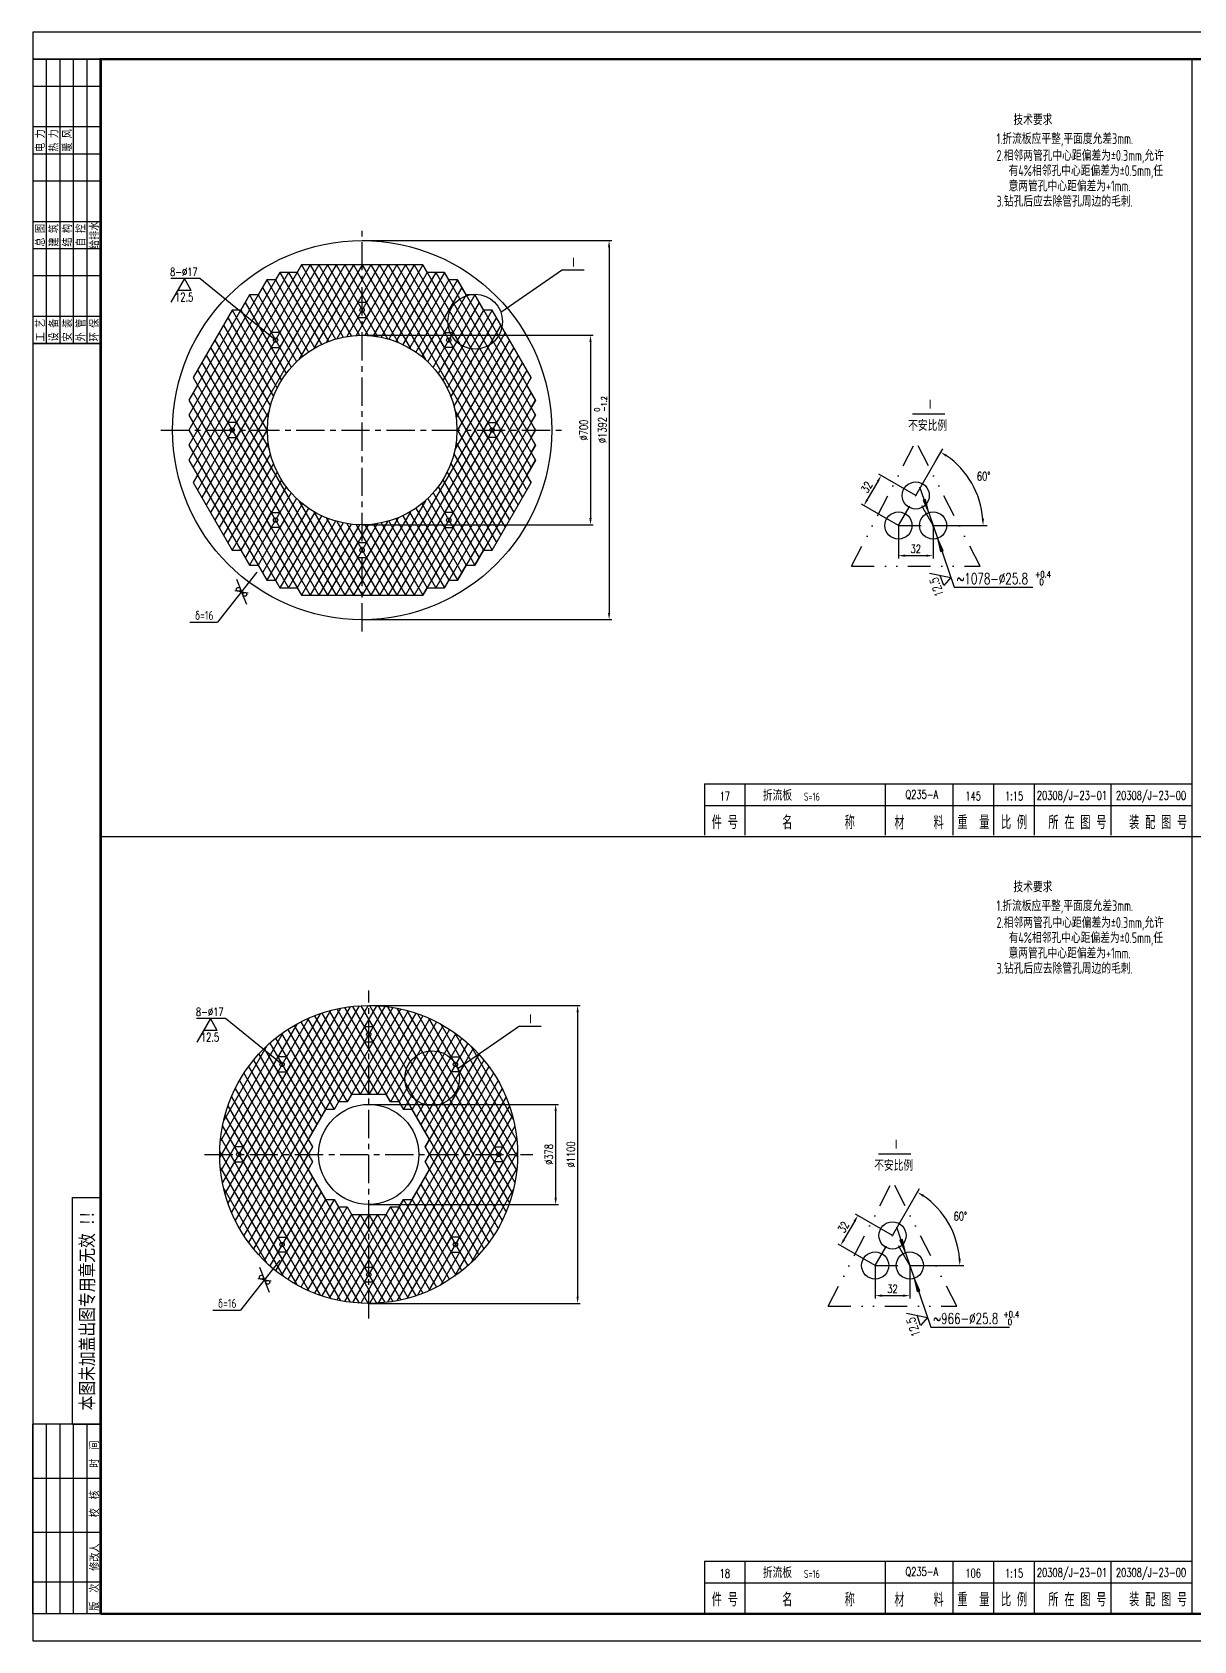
# Model space of a CAD drawing. Extents: x -28112 to -2231, y -2720 to 15724.
# Drawn here: x -14850 to -8415, y 6814 to 15724 of the extents above; entities that cross this region are included whole.
import ezdxf
from ezdxf.enums import TextEntityAlignment as Align

# ---------------------------------------------------------------- set-up
doc = ezdxf.new("R2010")
doc.units = 0
doc.header["$LTSCALE"] = 250
doc.header["$MEASUREMENT"] = 0
for name, pattern in [('CENTER', [2, 1.25, -0.25, 0.25, -0.25]), ('DASHED', [0.75, 0.5, -0.25]), ('DIVIDE', [1.25, 0.5, -0.25, 0, -0.25, 0, -0.25])]:
    doc.linetypes.add(name, pattern=pattern)
doc.layers.get('0').update_dxf_attribs({"linetype": 'CONTINUOUS'})
doc.layers.get('DEFPOINTS').update_dxf_attribs({"linetype": 'CONTINUOUS'})
for name, color, linetype in [('1', 7, 'CONTINUOUS'), ('2', 1, 'CONTINUOUS'), ('4', 2, 'DASHED'), ('6', 2, 'DIVIDE')]:
    doc.layers.add(name, color=color, linetype=linetype)
doc.styles.add('HZ', font='isocp.shx', dxfattribs={"width": 0.75, "bigfont": 'hztxt.shx'})
doc.styles.add('HZ1', font='romans.shx', dxfattribs={"width": 0.7, "bigfont": 'hz1.shx'})
doc.styles.get("Standard").update_dxf_attribs({"font": 'txt.shx', "width": 0.75})
doc.styles.add('STYLE1', font='SimSun.ttf', dxfattribs={"width": 0.8})
doc.dimstyles.new('STANDARD$0', dxfattribs={"dimscale": 15, "dimtxt": 3, "dimasz": 2.5, "dimexe": 1, "dimexo": 0, "dimgap": 1, "dimtad": 1, "dimdec": 0, "dimzin": 0, "dimdsep": 46, "dimtxsty": 'Standard', "dimcen": 0.09, "dimclrd": 7, "dimclre": 7, "dimclrt": 7, "dimadec": 0, "dimazin": 0, "dimtfac": 1, "dimtdec": 0, "dimtmove": 0, "dimatfit": 2, "dimfxl": 0, "dimtolj": 1, "dimtzin": 0, "dimarcsym": 0})
doc.dimstyles.new('STANDARD$2', dxfattribs={"dimscale": 15, "dimtxt": 3.2, "dimasz": 2.5, "dimexe": 1.5, "dimexo": 0, "dimgap": 1.2, "dimtad": 2, "dimtih": 1, "dimtoh": 1, "dimdec": 0, "dimzin": 0, "dimdsep": 46, "dimtxsty": 'HZ1', "dimcen": 0, "dimclrd": 7, "dimclre": 7, "dimclrt": 7, "dimadec": 0, "dimazin": 0, "dimtfac": 1.6, "dimtdec": 0, "dimtmove": 0, "dimatfit": 0, "dimfxl": 0, "dimtolj": 1, "dimtzin": 0, "dimarcsym": 0})

# ---------------------------------------------------------------- blocks, each defined once
blk = doc.blocks.new('TJ4')
for p, q in [((-2000, -10500), (-2000, 0)), ((-1500, -10500), (-1500, 0)), ((-1000, -10500), (-1000, 0)), ((-500, -10500), (-500, 0)), ((0, -1000), (-2500, -1000)), ((0, -2500), (-2500, -2500)), ((0, -3500), (-2500, -3500)), ((0, -4500), (-2500, -4500)), ((0, -6000), (-2500, -6000)), ((0, -7000), (-2500, -7000)), ((0, -8000), (-2500, -8000)), ((0, -9500), (-2500, -9500))]:
    blk.add_line(p, q)
at = {"const_width": 60}
for points in [[(0, 0), (-2500, 0)], [(0, -10500), (-2500, -10500)]]:
    blk.add_lwpolyline(points, dxfattribs=at)
at = {"style": 'STYLE1', "width": 0.8}
for s, p in [('电 力', (-2250, -3000)), ('热 力', (-1750, -3000)), ('暖 风', (-1250, -3000)), ('总 图', (-2250, -6500)), ('建 筑', (-1750, -6500)), ('结 构', (-1250, -6500)), ('自 控', (-750, -6500)), ('给排水', (-250, -6500)), ('工 艺', (-2250, -10000)), ('设 备', (-1750, -10000)), ('安 装', (-1250, -10000)), ('外 管', (-750, -10000)), ('环 保', (-250, -10000))]:
    blk.add_text(s, height=300, rotation=90, dxfattribs=at).set_placement(p, align=Align.MIDDLE)
blk = doc.blocks.new('*D632')
at = {"color": 7, "linetype": 'ByBlock'}
for p, q in [((-12985.9, 9785.5), (-11935.4, 9785.5)), ((-11950.4, 9748), (-11950.4, 9268)), ((-12985.9, 9230.5), (-11935.4, 9230.5))]:
    blk.add_line(p, q, dxfattribs=at)
for points in [[(-11956.7, 9748), (-11944.2, 9748), (-11950.4, 9785.5)], [(-11956.7, 9268), (-11944.2, 9268), (-11950.4, 9230.5)]]:
    blk.add_solid(points, dxfattribs=at)
at = {"layer": 'DEFPOINTS', "color": 0, "linetype": 'ByBlock'}
for p in [(-12985.9, 9785.5), (-12985.9, 9230.5), (-11950.4, 9230.5)]:
    blk.add_point(p, dxfattribs=at)
at = {"color": 7, "linetype": 'ByBlock', "insert": (-11987.9, 9508), "char_height": 45, "attachment_point": 5, "rotation": 90}
blk.add_mtext('\\A1;∅378', dxfattribs=at)
blk = doc.blocks.new('*D142')
at = {"color": 7, "linetype": 'ByBlock'}
for p, q in [((-8560.3, 15488.7), (-7388.3, 15488.7)), ((-7403.3, 15451.2), (-7403.3, 13876.2)), ((-8560.3, 13838.7), (-7388.3, 13838.7))]:
    blk.add_line(p, q, dxfattribs=at)
for points in [[(-7409.5, 15451.2), (-7397, 15451.2), (-7403.3, 15488.7)], [(-7409.5, 13876.2), (-7397, 13876.2), (-7403.3, 13838.7)]]:
    blk.add_solid(points, dxfattribs=at)
at = {"layer": 'DEFPOINTS', "color": 0, "linetype": 'ByBlock'}
for p in [(-8560.3, 15488.7), (-8560.3, 13838.7), (-7403.3, 13838.7)]:
    blk.add_point(p, dxfattribs=at)
at = {"color": 7, "linetype": 'ByBlock', "insert": (-7440.8, 14663.7), "char_height": 45, "attachment_point": 5, "rotation": 90}
blk.add_mtext('\\A1;∅1100', dxfattribs=at)
blk = doc.blocks.new('TJ2')
blk.add_line((-8366, 1037), (0, 1037))
at = {"layer": '6', "color": 7, "linetype": 'Continuous'}
for p, q in [((-8366, 1037), (-8366, 0)), ((0, 1037), (0, 0)), ((-8366, 0), (0, 0))]:
    blk.add_line(p, q, dxfattribs=at)
at = {"style": 'STYLE1', "width": 0.8}
blk.add_text('本图未加盖出图专用章无效 !!', height=500, dxfattribs=at).set_placement((-4179, 514), align=Align.MIDDLE)
blk = doc.blocks.new('TJ5')
for p, q in [((0, 0), (0, 2500)), ((1165, 0), (1165, 2500)), ((3000, 0), (3000, 2500)), ((5000, 0), (5000, 2500)), ((7000, 0), (7000, 2500)), ((7000, 0), (7000, 2500)), ((0, 2000), (7000, 2000)), ((0, 1500), (7000, 1500)), ((0, 1000), (7000, 1000)), ((0, 500), (7000, 500))]:
    blk.add_line(p, q)
at = {"layer": '6', "color": 7, "linetype": 'Continuous'}
for p, q in [((0, 2500), (7000, 2500)), ((0, 0), (7000, 0))]:
    blk.add_line(p, q, dxfattribs=at)
at = {"style": 'STYLE1', "width": 0.8}
for s, p in [('版  次', (610, 250)), ('修改人', (2090, 244)), ('校  核', (4058, 250)), ('时  间', (5892, 250))]:
    blk.add_text(s, height=300, dxfattribs=at).set_placement(p, align=Align.MIDDLE)
blk = doc.blocks.new('*D147')
at = {"color": 7, "linetype": 'ByBlock'}
for p, q in [((-10938, 12846.8), (-10996.5, 12745.5)), ((-10727.6, 12768.6), (-10932.2, 12886.8)), ((-10823.6, 12602.4), (-11028.2, 12720.6))]:
    blk.add_line(p, q, dxfattribs=at)
for points in [[(-10943.4, 12850), (-10932.6, 12843.7), (-10919.2, 12879.3)], [(-11001.9, 12748.7), (-10991.1, 12742.4), (-11015.2, 12713.1)]]:
    blk.add_solid(points, dxfattribs=at)
at = {"layer": 'DEFPOINTS', "color": 0, "linetype": 'ByBlock'}
for p in [(-10727.6, 12768.6), (-11015.2, 12713.1), (-10823.6, 12602.4)]:
    blk.add_point(p, dxfattribs=at)
at = {"color": 7, "linetype": 'ByBlock', "insert": (-10999.7, 12814.9), "char_height": 45, "attachment_point": 5, "rotation": 59.98866}
blk.add_mtext('\\A1;32', dxfattribs=at)
blk = doc.blocks.new('*D145')
at = {"color": 7, "linetype": 'ByBlock'}
for p, q in [((-10823.6, 12602.4), (-10823.6, 12420.4)), ((-10631.6, 12602.4), (-10631.6, 12420.4)), ((-10786.1, 12435.4), (-10669.1, 12435.4))]:
    blk.add_line(p, q, dxfattribs=at)
for points in [[(-10786.1, 12441.6), (-10786.1, 12429.1), (-10823.6, 12435.4)], [(-10669.1, 12441.6), (-10669.1, 12429.1), (-10631.6, 12435.4)]]:
    blk.add_solid(points, dxfattribs=at)
at = {"layer": 'DEFPOINTS', "color": 0, "linetype": 'ByBlock'}
for p in [(-10823.6, 12602.4), (-10631.6, 12602.4), (-10631.6, 12435.4)]:
    blk.add_point(p, dxfattribs=at)
at = {"color": 7, "linetype": 'ByBlock', "insert": (-10727.6, 12472.9), "char_height": 45, "attachment_point": 5}
blk.add_mtext('\\A1;32', dxfattribs=at)
blk = doc.blocks.new('*D146')
at = {"color": 7, "linetype": 'ByBlock'}
for p, q in [((-10615, 12963.5), (-10577.8, 13028)), ((-10406.6, 12602.4), (-10332.1, 12602.4))]:
    blk.add_line(p, q, dxfattribs=at)
blk.add_arc((-10823.6, 12602.4), 469, 4.58241, 55.40626, dxfattribs=at)
for points in [[(-10560.7, 12983.2), (-10554, 12993.7), (-10589, 13008.5)], [(-10349.8, 12640.1), (-10362.3, 12639.6), (-10354.6, 12602.4)]]:
    blk.add_solid(points, dxfattribs=at)
at = {"layer": 'DEFPOINTS', "color": 0, "linetype": 'ByBlock'}
for p in [(-10615, 12963.5), (-10727.6, 12768.6), (-10382.9, 12762.7), (-10631.6, 12602.4), (-10406.6, 12602.4)]:
    blk.add_point(p, dxfattribs=at)
at = {"color": 7, "linetype": 'ByBlock', "insert": (-10351.5, 12874.9), "char_height": 48, "attachment_point": 5, "style": 'HZ1'}
blk.add_mtext('\\A1;60°', dxfattribs=at)
blk = doc.blocks.new('*D144')
at = {"color": 7, "linetype": 'ByBlock'}
for p, q in [((-11726, 15252.5), (-10446.2, 15252.5)), ((-10461.2, 15215), (-10461.2, 14240)), ((-11726, 14202.5), (-10446.2, 14202.5))]:
    blk.add_line(p, q, dxfattribs=at)
for points in [[(-10467.4, 15215), (-10454.9, 15215), (-10461.2, 15252.5)], [(-10467.4, 14240), (-10454.9, 14240), (-10461.2, 14202.5)]]:
    blk.add_solid(points, dxfattribs=at)
at = {"layer": 'DEFPOINTS', "color": 0, "linetype": 'ByBlock'}
for p in [(-11726, 15252.5), (-11726, 14202.5), (-10461.2, 14202.5)]:
    blk.add_point(p, dxfattribs=at)
at = {"color": 7, "linetype": 'ByBlock', "insert": (-10498.7, 14727.5), "char_height": 45, "attachment_point": 5, "rotation": 90}
blk.add_mtext('\\A1;∅700', dxfattribs=at)
blk = doc.blocks.new('*D143')
at = {"color": 7, "linetype": 'ByBlock'}
for p, q in [((-11726, 15777.5), (-10343.1, 15777.5)), ((-10358.1, 15740), (-10358.1, 13715)), ((-11726, 13677.5), (-10343.1, 13677.5))]:
    blk.add_line(p, q, dxfattribs=at)
for points in [[(-10364.3, 15740), (-10351.8, 15740), (-10358.1, 15777.5)], [(-10364.3, 13715), (-10351.8, 13715), (-10358.1, 13677.5)]]:
    blk.add_solid(points, dxfattribs=at)
at = {"layer": 'DEFPOINTS', "color": 0, "linetype": 'ByBlock'}
for p in [(-11726, 15777.5), (-11726, 13677.5), (-10358.1, 13677.5)]:
    blk.add_point(p, dxfattribs=at)
at = {"color": 7, "linetype": 'ByBlock', "insert": (-10395.6, 14727.5), "char_height": 45, "attachment_point": 5, "rotation": 90}
blk.add_mtext('\\A1;∅1392', dxfattribs=at)
blk = doc.blocks.new('*D4')
at = {"color": 7, "linetype": 'ByBlock'}
for p, q in [((19270.9, 9835.8), (19212.4, 9734.5)), ((19481.3, 9757.5), (19276.7, 9875.7)), ((19385.3, 9591.3), (19180.6, 9709.5))]:
    blk.add_line(p, q, dxfattribs=at)
for points in [[(19265.5, 9838.9), (19276.3, 9832.6), (19289.7, 9868.2)], [(19207, 9737.6), (19217.8, 9731.3), (19193.6, 9702)]]:
    blk.add_solid(points, dxfattribs=at)
at = {"layer": 'DEFPOINTS', "color": 0, "linetype": 'ByBlock'}
for p in [(19481.3, 9757.5), (19193.6, 9702), (19385.3, 9591.3)]:
    blk.add_point(p, dxfattribs=at)
at = {"color": 7, "linetype": 'ByBlock', "insert": (19209.2, 9803.9), "char_height": 45, "attachment_point": 5, "rotation": 59.98866}
blk.add_mtext('\\A1;32', dxfattribs=at)
blk = doc.blocks.new('*D10')
at = {"color": 7, "linetype": 'ByBlock'}
for p, q in [((19593.9, 9952.4), (19631.1, 10016.9)), ((19802.3, 9591.3), (19876.8, 9591.3))]:
    blk.add_line(p, q, dxfattribs=at)
blk.add_arc((19385.3, 9591.3), 469, 4.58241, 55.40626, dxfattribs=at)
for points in [[(19648.2, 9972.1), (19654.9, 9982.7), (19619.9, 9997.4)], [(19859, 9629), (19846.6, 9628.5), (19854.3, 9591.3)]]:
    blk.add_solid(points, dxfattribs=at)
at = {"layer": 'DEFPOINTS', "color": 0, "linetype": 'ByBlock'}
for p in [(19593.9, 9952.4), (19481.3, 9757.5), (19826, 9751.7), (19577.3, 9591.3), (19802.3, 9591.3)]:
    blk.add_point(p, dxfattribs=at)
at = {"color": 7, "linetype": 'ByBlock', "insert": (19857.4, 9863.8), "char_height": 48, "attachment_point": 5, "style": 'HZ1'}
blk.add_mtext('\\A1;60°', dxfattribs=at)
blk = doc.blocks.new('*D3')
at = {"color": 7, "linetype": 'ByBlock'}
for p, q in [((19385.3, 9591.3), (19385.3, 9409.3)), ((19577.3, 9591.3), (19577.3, 9409.3)), ((19422.8, 9424.3), (19539.8, 9424.3))]:
    blk.add_line(p, q, dxfattribs=at)
for points in [[(19422.8, 9430.6), (19422.8, 9418.1), (19385.3, 9424.3)], [(19539.8, 9430.6), (19539.8, 9418.1), (19577.3, 9424.3)]]:
    blk.add_solid(points, dxfattribs=at)
at = {"layer": 'DEFPOINTS', "color": 0, "linetype": 'ByBlock'}
for p in [(19385.3, 9591.3), (19577.3, 9591.3), (19577.3, 9424.3)]:
    blk.add_point(p, dxfattribs=at)
at = {"color": 7, "linetype": 'ByBlock', "insert": (19481.3, 9461.8), "char_height": 45, "attachment_point": 5}
blk.add_mtext('\\A1;32', dxfattribs=at)

msp = doc.modelspace()

# ---------------------------------------------------------------- linework, layer by layer
for p, q in [((-14845.7, 15724.1), (-14845.7, 6814.1)), ((-2230.7, 15724.1), (-14845.7, 15724.1)), ((-14845.7, 6814.1), (-2230.7, 6814.1))]:
    msp.add_line(p, q)
at = {"color": 7, "linetype": 'ByBlock'}
for p, q in [((-13921.7, 14358.9), (-14082.9, 14358.9)), ((-13778.4, 10260.2), (-13939.7, 10260.2))]:
    msp.add_line(p, q, dxfattribs=at)
at = {"const_width": 13.5}
for points in [[(-2380.7, 6964.1), (-2380.7, 15574.1), (-14470.7, 15574.1), (-14470.7, 6964.1)], [(-14470.7, 6964.1), (-2380.7, 6964.1)]]:
    msp.add_lwpolyline(points, dxfattribs=at)
at = {"layer": '1', "color": 1}
for p, q in [((-8425.7, 15574.1), (-8425.7, 6964.1)), ((-14470.7, 11269.1), (-2380.7, 11269.1)), ((-12649.9, 9591.2), (-12745.9, 9757.4))]:
    msp.add_line(p, q, dxfattribs=at)
at = {"layer": '1', "color": 0, "linetype": 'CENTER', "ltscale": 0.5}
for p, q in [((-13022.3, 12405.4), (-13022.3, 14634.9)), ((-14137, 13520.1), (-11907.6, 13520.1)), ((-12985.9, 8599), (-12985.9, 10417)), ((-13894.8, 9508), (-12076.9, 9508))]:
    msp.add_line(p, q, dxfattribs=at)
at = {"layer": '1', "color": 0}
for p, q in [((-13358.3, 14434.7), (-13982.3, 13353.9)), ((-13310.3, 14434.7), (-13958.3, 13312.3)), ((-13262.3, 14434.7), (-13958.3, 13229.2)), ((-13214.3, 14434.7), (-13934.3, 13187.6)), ((-13166.3, 14434.7), (-13910.3, 13146)), ((-13118.3, 14434.7), (-13886.3, 13104.4)), ((-13070.3, 14434.7), (-13372.4, 13911.3)), ((-13358.3, 14434.7), (-13127.3, 14034.5)), ((-13310.3, 14434.7), (-13083.3, 14041.6)), ((-13022.3, 14434.7), (-13289.3, 13972.2)), ((-13262.3, 14434.7), (-13037.3, 14044.9)), ((-12974.3, 14434.7), (-13222, 14005.7)), ((-13214.3, 14434.7), (-12988.8, 14044.1)), ((-13166.3, 14434.7), (-12937.4, 14038.2)), ((-12926.3, 14434.7), (-13162.1, 14026.2)), ((-13118.3, 14434.7), (-12882.4, 14026.2)), ((-12878.3, 14434.7), (-13107.2, 14038.2)), ((-13070.3, 14434.7), (-12822.6, 14005.7)), ((-12830.3, 14434.7), (-13055.8, 14044.1)), ((-13022.3, 14434.7), (-12755.3, 13972.2)), ((-12782.3, 14434.7), (-13007.3, 14044.9)), ((-12974.3, 14434.7), (-12672.1, 13911.3)), ((-12734.3, 14434.7), (-12961.2, 14041.6)), ((-12926.3, 14434.7), (-12158.3, 13104.4)), ((-12686.3, 14434.7), (-12917.3, 14034.5)), ((-12878.3, 14434.7), (-12134.3, 13146)), ((-12830.3, 14434.7), (-12110.3, 13187.6)), ((-12782.3, 14434.7), (-12086.3, 13229.2)), ((-12734.3, 14434.7), (-12086.3, 13312.3)), ((-12686.3, 14434.7), (-12062.3, 13353.9)), ((-13478.3, 14393.1), (-13982.3, 13520.1)), ((-13430.3, 14393.1), (-13982.3, 13437)), ((-13550.3, 14351.5), (-13982.3, 13603.3)), ((-13502.3, 14019), (-13921.7, 14358.9)), ((-13550.3, 14351.5), (-13320, 13952.6)), ((-13502.3, 14351.5), (-13284.8, 13974.8)), ((-13478.3, 14393.1), (-13248, 13994.2)), ((-13430.3, 14393.1), (-13209.5, 14010.6)), ((-13382.3, 14393.1), (-13169.3, 14024.1)), ((-12662.3, 14393.1), (-12875.3, 14024.1)), ((-12614.3, 14393.1), (-12835.1, 14010.6)), ((-12566.3, 14393.1), (-12796.6, 13994.2)), ((-12542.3, 14351.5), (-12759.8, 13974.8)), ((-12494.3, 14351.5), (-12724.6, 13952.6)), ((-12614.3, 14393.1), (-12062.3, 13437)), ((-12566.3, 14393.1), (-12062.3, 13520.1)), ((-12494.3, 14351.5), (-12062.3, 13603.3)), ((-11911.8, 14408.3), (-12253.5, 14171.7)), ((-11911.8, 14408.3), (-11791.8, 14408.3)), ((-13646.3, 14268.4), (-13982.3, 13686.4)), ((-13646.3, 14268.4), (-13415.3, 13868.3)), ((-13598.3, 14268.4), (-13385.3, 13899.4)), ((-13574.3, 14310), (-13353.5, 13927.5)), ((-12470.3, 14310), (-12691.1, 13927.5)), ((-12446.3, 14268.4), (-12659.3, 13899.4)), ((-12398.3, 14268.4), (-12629.3, 13868.3)), ((-12398.3, 14268.4), (-12062.3, 13686.4)), ((-13742.3, 14185.2), (-13492.8, 13753.1)), ((-13694.3, 14185.2), (-13469.3, 13795.5)), ((-13670.3, 14226.8), (-13443.3, 13833.7)), ((-12374.3, 14226.8), (-12601.2, 13833.7)), ((-12350.3, 14185.2), (-12575.3, 13795.5)), ((-12302.3, 14185.2), (-12551.8, 13753.1)), ((-13790.3, 14102.1), (-13530.4, 13652)), ((-13766.3, 14143.7), (-13513.4, 13705.7)), ((-12278.3, 14143.7), (-12531.2, 13705.7)), ((-12254.3, 14102.1), (-12514.1, 13652)), ((-13838.3, 14019), (-13547.3, 13514.9)), ((-13814.3, 14060.5), (-13542.6, 13590)), ((-12230.3, 14060.5), (-12502, 13590)), ((-12206.3, 14019), (-12497.3, 13514.9)), ((-13886.3, 13935.8), (-13118.3, 12605.6)), ((-13862.3, 13977.4), (-13536.1, 13412.5)), ((-12158.3, 13935.8), (-12926.3, 12605.6)), ((-12182.3, 13977.4), (-12508.4, 13412.5)), ((-13958.3, 13811.1), (-13262.3, 12605.6)), ((-13934.3, 13852.7), (-13214.3, 12605.6)), ((-13910.3, 13894.3), (-13166.3, 12605.6)), ((-12134.3, 13894.3), (-12878.3, 12605.6)), ((-12110.3, 13852.7), (-12830.3, 12605.6)), ((-12086.3, 13811.1), (-12782.3, 12605.6)), ((-13958.3, 13728), (-13310.3, 12605.6)), ((-12086.3, 13728), (-12734.3, 12605.6)), ((-13982.3, 13686.4), (-13358.3, 12605.6)), ((-12062.3, 13686.4), (-12686.3, 12605.6)), ((-13982.3, 13603.3), (-13430.3, 12647.2)), ((-13536.1, 13627.8), (-13862.3, 13062.9)), ((-12062.3, 13603.3), (-12614.3, 12647.2)), ((-12508.4, 13627.8), (-12182.3, 13062.9)), ((-13982.3, 13520.1), (-13478.3, 12647.2)), ((-13547.3, 13525.4), (-13838.3, 13021.3)), ((-12062.3, 13520.1), (-12566.3, 12647.2)), ((-12497.3, 13525.4), (-12206.3, 13021.3)), ((-13982.3, 13437), (-13550.3, 12688.8)), ((-13542.6, 13450.3), (-13814.3, 12979.7)), ((-13530.4, 13388.2), (-13790.3, 12938.2)), ((-12514.1, 13388.2), (-12254.3, 12938.2)), ((-12502, 13450.3), (-12230.3, 12979.7)), ((-12062.3, 13437), (-12494.3, 12688.8)), ((-13982.3, 13353.9), (-13646.3, 12771.9)), ((-13513.4, 13334.6), (-13766.3, 12896.6)), ((-13492.8, 13287.2), (-13742.3, 12855)), ((-12551.8, 13287.2), (-12302.3, 12855)), ((-12531.2, 13334.6), (-12278.3, 12896.6)), ((-12062.3, 13353.9), (-12398.3, 12771.9)), ((-13469.3, 13244.8), (-13694.3, 12855)), ((-13443.3, 13206.5), (-13670.3, 12813.5)), ((-12601.2, 13206.5), (-12374.3, 12813.5)), ((-12575.3, 13244.8), (-12350.3, 12855)), ((-13415.3, 13172), (-13646.3, 12771.9)), ((-13385.3, 13140.8), (-13598.3, 12771.9)), ((-13353.5, 13112.8), (-13574.3, 12730.3)), ((-13372.4, 13129), (-13070.3, 12605.6)), ((-12672.1, 13129), (-12974.3, 12605.6)), ((-12691.1, 13112.8), (-12470.3, 12730.3)), ((-12659.3, 13140.8), (-12446.3, 12771.9)), ((-12629.3, 13172), (-12398.3, 12771.9)), ((-13320, 13087.7), (-13550.3, 12688.8)), ((-13284.8, 13065.5), (-13502.3, 12688.8)), ((-13248, 13046.1), (-13478.3, 12647.2)), ((-13209.5, 13029.6), (-13430.3, 12647.2)), ((-13169.3, 13016.1), (-13382.3, 12647.2)), ((-13289.3, 13068.1), (-13022.3, 12605.6)), ((-13222, 13034.6), (-12974.3, 12605.6)), ((-13162.1, 13014.1), (-12926.3, 12605.6)), ((-12882.4, 13014.1), (-13118.3, 12605.6)), ((-12822.6, 13034.6), (-13070.3, 12605.6)), ((-12755.3, 13068.1), (-13022.3, 12605.6)), ((-12875.3, 13016.1), (-12662.3, 12647.2)), ((-12835.1, 13029.6), (-12614.3, 12647.2)), ((-12796.6, 13046.1), (-12566.3, 12647.2)), ((-12759.8, 13065.5), (-12542.3, 12688.8)), ((-12724.6, 13087.7), (-12494.3, 12688.8)), ((-13127.3, 13005.7), (-13358.3, 12605.6)), ((-13083.3, 12998.7), (-13310.3, 12605.6)), ((-13037.3, 12995.4), (-13262.3, 12605.6)), ((-12988.8, 12996.2), (-13214.3, 12605.6)), ((-12937.4, 13002), (-13166.3, 12605.6)), ((-13107.2, 13002), (-12878.3, 12605.6)), ((-13055.8, 12996.2), (-12830.3, 12605.6)), ((-13007.3, 12995.4), (-12782.3, 12605.6)), ((-12961.2, 12998.7), (-12734.3, 12605.6)), ((-12917.3, 13005.7), (-12686.3, 12605.6)), ((-13317.8, 10263.3), (-13805.9, 9417.8)), ((-13255.7, 10287.6), (-13796, 9351.9)), ((-13197.5, 10305.4), (-13782.2, 9292.6)), ((-13465.9, 10006.8), (-13778.4, 10260.2)), ((-13142.2, 10318.1), (-13765.5, 9238.4)), ((-13089.3, 10326.5), (-13746.4, 9188.4)), ((-13038.5, 10331.3), (-13725.2, 9142)), ((-12989.5, 10333), (-13702.2, 9098.7)), ((-12942.2, 10331.9), (-13677.5, 9058.3)), ((-12896.3, 10328.1), (-13651.4, 9020.4)), ((-13324.3, 10260.4), (-13081.9, 9840.6)), ((-13285.6, 10276.6), (-13033.9, 9840.6)), ((-13245.9, 10291), (-12985.9, 9840.6)), ((-13205, 10303.4), (-12937.9, 9840.6)), ((-12851.9, 10322.1), (-13177.9, 9757.4)), ((-13163, 10313.8), (-12865.9, 9799)), ((-13119.8, 10322.1), (-12793.9, 9757.4)), ((-12808.7, 10313.8), (-13105.9, 9799)), ((-13075.4, 10328.1), (-12320.3, 9020.4)), ((-12766.7, 10303.4), (-13033.9, 9840.6)), ((-13029.5, 10331.9), (-12294.2, 9058.3)), ((-12725.8, 10291), (-12985.9, 9840.6)), ((-12982.2, 10333), (-12269.5, 9098.7)), ((-12686.1, 10276.6), (-12937.9, 9840.6)), ((-12933.2, 10331.3), (-12246.5, 9142)), ((-12647.5, 10260.4), (-12889.9, 9840.6)), ((-12882.4, 10326.5), (-12225.3, 9188.4)), ((-12829.5, 10318.1), (-12206.2, 9238.4)), ((-12774.2, 10305.4), (-12189.5, 9292.6)), ((-12716, 10287.6), (-12175.7, 9351.9)), ((-12653.9, 10263.3), (-12165.8, 9417.8)), ((-13385, 10230), (-13810.7, 9492.7)), ((-13460.1, 10183.1), (-13807.6, 9581.2)), ((-13468.3, 10177.3), (-13225.9, 9757.4)), ((-13433.8, 10200.8), (-13177.9, 9757.4)), ((-13398.4, 10222.5), (-13153.9, 9799)), ((-13361.8, 10242.4), (-13105.9, 9799)), ((-12609.9, 10242.4), (-12865.9, 9799)), ((-12573.4, 10222.5), (-12817.9, 9799)), ((-12537.9, 10200.8), (-12793.9, 9757.4)), ((-12503.5, 10177.3), (-12745.9, 9757.4)), ((-12586.7, 10230), (-12161, 9492.7)), ((-12511.6, 10183.1), (-12164.1, 9581.2)), ((-12149.9, 10218), (-12491.6, 9981.4)), ((-12149.9, 10218), (-12029.9, 10218)), ((-13550.7, 10109.3), (-13789, 9696.5)), ((-13565, 10095.5), (-13297.9, 9632.7)), ((-13533.9, 10124.7), (-13273.9, 9674.3)), ((-13501.6, 10151.9), (-13249.9, 9715.9)), ((-12470.1, 10151.9), (-12721.9, 9715.9)), ((-12437.8, 10124.7), (-12697.9, 9674.3)), ((-12406.7, 10095.5), (-12673.9, 9632.7)), ((-12421, 10109.3), (-12182.7, 9696.5)), ((-13651.4, 9995.6), (-12896.3, 8687.9)), ((-13623.8, 10031.1), (-13297.9, 9466.4)), ((-13595, 10064.3), (-13297.9, 9549.6)), ((-12320.3, 9995.6), (-13075.4, 8687.9)), ((-12376.7, 10064.3), (-12673.9, 9549.6)), ((-12347.9, 10031.1), (-12673.9, 9466.4)), ((-13702.2, 9917.3), (-12989.5, 8683)), ((-13677.5, 9957.7), (-12942.2, 8684.2)), ((-12294.2, 9957.7), (-13029.5, 8684.2)), ((-12269.5, 9917.3), (-12982.2, 8683)), ((-13746.4, 9827.7), (-13089.3, 8689.5)), ((-13725.2, 9874.1), (-13038.5, 8684.7)), ((-12246.5, 9874.1), (-12933.2, 8684.7)), ((-12225.3, 9827.7), (-12882.4, 8689.5)), ((-13782.2, 9723.4), (-13197.5, 8710.6)), ((-13765.5, 9777.7), (-13142.2, 8698)), ((-12206.2, 9777.7), (-12829.5, 8698)), ((-12189.5, 9723.4), (-12774.2, 8710.6)), ((-13796, 9664.1), (-13255.7, 8728.4)), ((-12175.7, 9664.1), (-12716, 8728.4)), ((-13805.9, 9598.2), (-13317.8, 8752.7)), ((-13297.9, 9549.6), (-13623.8, 8985)), ((-12673.9, 9549.6), (-12347.9, 8985)), ((-12165.8, 9598.2), (-12653.9, 8752.7)), ((-13810.7, 9523.4), (-13385, 8786)), ((-13297.9, 9466.4), (-13595, 8951.7)), ((-12673.9, 9466.4), (-12376.7, 8951.7)), ((-12161, 9523.4), (-12586.7, 8786)), ((-13807.6, 9434.8), (-13460.1, 8833)), ((-13297.9, 9383.3), (-13565, 8920.5)), ((-12673.9, 9383.3), (-12406.7, 8920.5)), ((-12164.1, 9434.8), (-12511.6, 8833)), ((-13789, 9319.5), (-13550.7, 8906.7)), ((-13273.9, 9341.7), (-13533.9, 8891.3)), ((-13249.9, 9300.2), (-13501.6, 8864.1)), ((-12721.9, 9300.2), (-12470.1, 8864.1)), ((-12697.9, 9341.7), (-12437.8, 8891.3)), ((-12182.7, 9319.5), (-12421, 8906.7)), ((-13225.9, 9258.6), (-13468.3, 8838.7)), ((-13177.9, 9258.6), (-13433.8, 8815.2)), ((-13153.9, 9217), (-13398.4, 8793.5)), ((-13105.9, 9217), (-13361.8, 8773.7)), ((-13177.9, 9258.6), (-12851.9, 8694)), ((-12865.9, 9217), (-13163, 8702.3)), ((-12793.9, 9258.6), (-13119.8, 8694)), ((-13105.9, 9217), (-12808.7, 8702.3)), ((-12865.9, 9217), (-12609.9, 8773.7)), ((-12817.9, 9217), (-12573.4, 8793.5)), ((-12793.9, 9258.6), (-12537.9, 8815.2)), ((-12745.9, 9258.6), (-12503.5, 8838.7)), ((-13081.9, 9175.5), (-13324.3, 8755.6)), ((-13033.9, 9175.5), (-13285.6, 8739.4)), ((-12985.9, 9175.5), (-13245.9, 8725.1)), ((-12937.9, 9175.5), (-13205, 8712.7)), ((-13033.9, 9175.5), (-12766.7, 8712.7)), ((-12985.9, 9175.5), (-12725.8, 8725.1)), ((-12937.9, 9175.5), (-12686.1, 8739.4)), ((-12889.9, 9175.5), (-12647.5, 8755.6))]:
    msp.add_line(p, q, dxfattribs=at)
at = {"layer": '1'}
for p, q in [((-14006.3, 14358.9), (-14081.3, 14229)), ((-13968.8, 14293.9), (-14006.3, 14358.9)), ((-13968.8, 14293.9), (-14043.8, 14293.9)), ((-9955.7, 13157.8), (-9843.2, 13352.7)), ((-9884, 13062.5), (-9835.5, 12920.6)), ((-9859.7, 12991.6), (-9634.7, 12991.6)), ((-9859.7, 12991.6), (-9742.9, 12650.1)), ((-13605.4, 12732.9), (-13823.5, 12456.5)), ((-9742.9, 12650.1), (-9307.4, 12650.1)), ((-13976.7, 12456.5), (-13823.5, 12456.5)), ((-10900.7, 11275.9), (-10900.7, 11560.9)), ((-10123.6, 11275.9), (-10123.6, 11560.9)), ((-9748.6, 11275.9), (-9748.6, 11560.9)), ((-9523.6, 11275.9), (-9523.6, 11560.9)), ((-9298.6, 11275.9), (-9298.6, 11560.9)), ((-8873, 11275.9), (-8873, 11560.9)), ((-13863, 10260.2), (-13938, 10130.3)), ((-13825.5, 10195.2), (-13863, 10260.2)), ((-13825.5, 10195.2), (-13900.5, 10195.2)), ((-10084.6, 9059.3), (-9972, 9254.1)), ((-13478.4, 8922.4), (-13696.6, 8646.1)), ((-10012.9, 8964), (-9964.3, 8822.1)), ((-9988.6, 8893), (-9871.7, 8551.6)), ((-9988.6, 8893), (-9763.6, 8893)), ((-13849.7, 8646.1), (-13696.6, 8646.1)), ((-9871.7, 8551.6), (-9436.2, 8551.6)), ((-10900.7, 6970.9), (-10900.7, 7255.9)), ((-10123.6, 6970.9), (-10123.6, 7255.9)), ((-9748.6, 6970.9), (-9748.6, 7255.9)), ((-9523.6, 6970.9), (-9523.6, 7255.9)), ((-9298.6, 6970.9), (-9298.6, 7255.9)), ((-8873, 6970.9), (-8873, 7255.9))]:
    msp.add_line(p, q, dxfattribs=at)
at = {"layer": '1', "color": 1}
for points in [[(-12686.3, 14434.7), (-13358.3, 14434.7), (-13382.3, 14393.1), (-13478.3, 14393.1), (-13502.3, 14351.5), (-13550.3, 14351.5), (-13598.3, 14268.4), (-13646.3, 14268.4), (-13694.3, 14185.2), (-13742.3, 14185.2), (-13958.3, 13811.1), (-13934.3, 13769.6), (-13982.3, 13686.4), (-13958.3, 13644.8), (-13982.3, 13603.3), (-13958.3, 13561.7), (-13982.3, 13520.1), (-13958.3, 13478.6), (-13982.3, 13437), (-13958.3, 13395.4), (-13982.3, 13353.9), (-13934.3, 13270.7), (-13958.3, 13229.2), (-13742.3, 12855), (-13694.3, 12855), (-13646.3, 12771.9), (-13598.3, 12771.9), (-13550.3, 12688.8), (-13502.3, 12688.8), (-13478.3, 12647.2), (-13382.3, 12647.2), (-13358.3, 12605.6), (-12686.3, 12605.6), (-12662.3, 12647.2), (-12566.3, 12647.2), (-12542.3, 12688.8), (-12494.3, 12688.8), (-12446.3, 12771.9), (-12398.3, 12771.9), (-12350.3, 12855), (-12302.3, 12855), (-12086.3, 13229.2), (-12110.3, 13270.7), (-12062.3, 13353.9), (-12086.3, 13395.4), (-12062.3, 13437), (-12086.3, 13478.6), (-12062.3, 13520.1), (-12086.3, 13561.7), (-12062.3, 13603.3), (-12086.3, 13644.8), (-12062.3, 13686.4), (-12110.3, 13769.6), (-12086.3, 13811.1), (-12302.3, 14185.2), (-12350.3, 14185.2), (-12398.3, 14268.4), (-12446.3, 14268.4), (-12494.3, 14351.5), (-12542.3, 14351.5), (-12566.3, 14393.1), (-12662.3, 14393.1), (-12686.3, 14434.7)], [(-12998.3, 14226.8), (-13046.3, 14226.8), (-13070.3, 14185.2), (-13046.3, 14143.7), (-12998.3, 14143.7), (-12974.3, 14185.2), (-12998.3, 14226.8)], [(-13478.3, 14060.5), (-13526.3, 14060.5), (-13550.3, 14019), (-13526.3, 13977.4), (-13478.3, 13977.4), (-13454.3, 14019), (-13478.3, 14060.5)], [(-12566.3, 14060.5), (-12518.3, 14060.5), (-12494.3, 14019), (-12518.3, 13977.4), (-12566.3, 13977.4), (-12590.3, 14019), (-12566.3, 14060.5)], [(-13718.3, 13561.7), (-13766.3, 13561.7), (-13790.3, 13520.1), (-13766.3, 13478.6), (-13718.3, 13478.6), (-13694.3, 13520.1), (-13718.3, 13561.7)], [(-12326.3, 13561.7), (-12278.3, 13561.7), (-12254.3, 13520.1), (-12278.3, 13478.6), (-12326.3, 13478.6), (-12350.3, 13520.1), (-12326.3, 13561.7)], [(-13478.3, 12979.7), (-13526.3, 12979.7), (-13550.3, 13021.3), (-13526.3, 13062.9), (-13478.3, 13062.9), (-13454.3, 13021.3), (-13478.3, 12979.7)], [(-12566.3, 12979.7), (-12518.3, 12979.7), (-12494.3, 13021.3), (-12518.3, 13062.9), (-12566.3, 13062.9), (-12590.3, 13021.3), (-12566.3, 12979.7)], [(-12998.3, 12813.5), (-13046.3, 12813.5), (-13070.3, 12855), (-13046.3, 12896.6), (-12998.3, 12896.6), (-12974.3, 12855), (-12998.3, 12813.5)], [(-12961.9, 10214.7), (-13009.9, 10214.7), (-13033.9, 10173.1), (-13009.9, 10131.6), (-12961.9, 10131.6), (-12937.9, 10173.1), (-12961.9, 10214.7)], [(-13441.9, 10048.4), (-13489.9, 10048.4), (-13513.9, 10006.8), (-13489.9, 9965.3), (-13441.9, 9965.3), (-13417.9, 10006.8), (-13441.9, 10048.4)], [(-12529.9, 10048.4), (-12481.9, 10048.4), (-12457.9, 10006.8), (-12481.9, 9965.3), (-12529.9, 9965.3), (-12553.9, 10006.8), (-12529.9, 10048.4)], [(-12889.9, 9840.6), (-13081.9, 9840.6), (-13105.9, 9799), (-13153.9, 9799), (-13177.9, 9757.4), (-13225.9, 9757.4), (-13321.9, 9591.2), (-13297.9, 9549.6), (-13321.9, 9508), (-13297.9, 9466.4), (-13321.9, 9424.9), (-13225.9, 9258.6), (-13177.9, 9258.6), (-13153.9, 9217), (-13105.9, 9217), (-13081.9, 9175.5), (-12889.9, 9175.5), (-12865.9, 9217), (-12817.9, 9217), (-12793.9, 9258.6), (-12745.9, 9258.6), (-12649.9, 9424.9), (-12673.9, 9466.4), (-12649.9, 9508), (-12673.9, 9549.6), (-12649.9, 9591.2), (-12745.9, 9757.4), (-12793.9, 9757.4), (-12817.9, 9799), (-12865.9, 9799), (-12889.9, 9840.6), (-13081.9, 9840.6)], [(-13681.9, 9549.6), (-13729.9, 9549.6), (-13753.9, 9508), (-13729.9, 9466.4), (-13681.9, 9466.4), (-13657.9, 9508), (-13681.9, 9549.6)], [(-12289.9, 9549.6), (-12241.9, 9549.6), (-12217.9, 9508), (-12241.9, 9466.4), (-12289.9, 9466.4), (-12313.9, 9508), (-12289.9, 9549.6)], [(-13441.9, 8967.6), (-13489.9, 8967.6), (-13513.9, 9009.2), (-13489.9, 9050.8), (-13441.9, 9050.8), (-13417.9, 9009.2), (-13441.9, 8967.6)], [(-12529.9, 8967.6), (-12481.9, 8967.6), (-12457.9, 9009.2), (-12481.9, 9050.8), (-12529.9, 9050.8), (-12553.9, 9009.2), (-12529.9, 8967.6)], [(-12961.9, 8801.3), (-13009.9, 8801.3), (-13033.9, 8842.9), (-13009.9, 8884.5), (-12961.9, 8884.5), (-12937.9, 8842.9), (-12961.9, 8801.3)]]:
    msp.add_lwpolyline(points, dxfattribs=at)
at = {"layer": '1'}
for points in [[(-9884, 13062.5), (-9901.2, 13135.9), (-9915.4, 13131.1), (-9884, 13062.5), (-9932.6, 13204.5)], [(-9835.5, 12920.6), (-9818.3, 12847.2), (-9804.1, 12852.1), (-9835.5, 12920.6), (-9786.9, 12778.7)], [(-13718, 12693.8), (-13689.9, 12624.3), (-13727, 12629.5)], [(-9878.8, 12727.4), (-9761.2, 12703.6), (-9800.9, 12658.6), (-9820, 12715.5)], [(-13661.8, 12554.7), (-13689.9, 12624.3), (-13652.8, 12619)], [(-10012.9, 8964), (-10030, 9037.4), (-10044.2, 9032.5), (-10012.9, 8964), (-10061.4, 9105.9)], [(-13591, 8883.4), (-13562.9, 8813.8), (-13600.1, 8819.1)], [(-9964.3, 8822.1), (-9947.1, 8748.7), (-9932.9, 8753.5), (-9964.3, 8822.1), (-9915.7, 8680.2)], [(-13534.9, 8744.3), (-13562.9, 8813.8), (-13525.8, 8808.6)], [(-10007.7, 8628.9), (-9890, 8605.1), (-9929.8, 8560.1), (-9948.8, 8617)]]:
    msp.add_lwpolyline(points, dxfattribs=at)
at = {"layer": '1', "color": 1}
for centre, radius in [((-13022.3, 13520.1), 1050), ((-13022.3, 14185.2), 12), ((-13022.3, 13520.1), 525), ((-13502.3, 14019), 12), ((-12542.3, 14019), 12), ((-13742.3, 13520.1), 12), ((-12302.3, 13520.1), 12), ((-13502.3, 13021.3), 12), ((-12542.3, 13021.3), 12), ((-13022.3, 12855), 12), ((-12985.9, 9508), 825), ((-12985.9, 10173.1), 12), ((-13465.9, 10006.8), 12), ((-12505.9, 10006.8), 12), ((-12985.9, 9508), 277.5), ((-13705.9, 9508), 12), ((-12265.9, 9508), 12), ((-13465.9, 9009.2), 12), ((-12505.9, 9009.2), 12), ((-12985.9, 8842.9), 12)]:
    msp.add_circle(centre, radius, dxfattribs=at)
at = {"layer": '1', "color": 0}
for centre in [(-12396.3, 14120.8), (-12634.5, 9930.5)]:
    msp.add_circle(centre, 151.7, dxfattribs=at)
at = {"layer": '1'}
for centre in [(-13707.6, 12638.1), (-13672.2, 12610.4), (-13580.7, 8827.7), (-13545.2, 8800)]:
    msp.add_circle(centre, 10.8, dxfattribs=at)
at = {"layer": '2'}
for p, q in [((-9974.6, 13609.8), (-9794.4, 13609.8)), ((-11125.7, 11560.9), (-8425.7, 11560.9)), ((-11125.7, 11560.9), (-8425.7, 11560.9)), ((-11125.7, 11560.9), (-11125.7, 11275.9)), ((-11124, 11560.9), (-8425.7, 11560.9)), ((-11125.7, 11440.9), (-8425.7, 11440.9)), ((-10162.6, 9511.3), (-9982.5, 9511.3)), ((-11125.7, 7255.9), (-8425.7, 7255.9)), ((-11125.7, 7255.9), (-8425.7, 7255.9)), ((-11125.7, 7255.9), (-11125.7, 6970.9)), ((-11124, 7255.9), (-8425.7, 7255.9)), ((-11125.7, 7135.9), (-8425.7, 7135.9))]:
    msp.add_line(p, q, dxfattribs=at)
for centre in [(-9955.7, 13157.9), (-10051.7, 12991.6), (-9859.7, 12991.6), (-10084.6, 9059.3), (-10180.6, 8893), (-9988.6, 8893)]:
    msp.add_circle(centre, 75, dxfattribs=at)
at = {"layer": '4'}
for p, q in [((-10051.7, 12991.6), (-9955.7, 13157.9)), ((-9859.7, 12991.6), (-9955.7, 13157.9)), ((-10051.7, 12991.6), (-9993.2, 13092.9)), ((-10051.7, 12991.6), (-9859.7, 12991.6)), ((-10180.6, 8893), (-10084.6, 9059.3)), ((-9988.6, 8893), (-10084.6, 9059.3)), ((-10180.6, 8893), (-10122.1, 8994.4)), ((-10180.6, 8893), (-9988.6, 8893))]:
    msp.add_line(p, q, dxfattribs=at)
at = {"layer": '6'}
for p, q in [((-10311.6, 12766.6), (-9955.7, 13457.9)), ((-9599.9, 12766.6), (-9955.7, 13457.9)), ((-10311.6, 12766.6), (-9599.9, 12766.6)), ((-10440.4, 8668), (-10084.6, 9359.3)), ((-9728.8, 8668), (-10084.6, 9359.3)), ((-10440.4, 8668), (-9728.8, 8668))]:
    msp.add_line(p, q, dxfattribs=at)

# ---------------------------------------------------------------- block references
at = {"xscale": 0.15, "yscale": 0.15, "zscale": 0.15}
msp.add_blockref('TJ4', (-14470.7, 15574.1), dxfattribs=at)
at = {"xscale": 0.15, "yscale": 0.15, "zscale": 0.15, "rotation": 90}
for name, p in [('TJ2', (-14470.7, 9269.1)), ('TJ5', (-14470.7, 6964.1))]:
    msp.add_blockref(name, p, dxfattribs=at)

# ---------------------------------------------------------------- texts
at = {"color": 7, "linetype": 'ByBlock', "char_height": 45, "attachment_point": 5}
for insert in [(-14009.8, 14396.4), (-13866.6, 10297.7)]:
    msp.add_mtext('\\A1;8-∅17', dxfattribs=dict(at, insert=insert))
at = {"layer": '1'}
for s, height, style, width, p in [('技术要求', 60, 'HZ', 0.75, (-9415, 15209.1)), ('1.折流板应平整,平面度允差3mm.', 60, 'HZ', 0.75, (-9508.2, 15104.4)), ('2.相邻两管孔中心距偏差为%%P0.3mm,允许', 60, 'HZ', 0.75, (-9508.2, 15011.2)), ('    有4%相邻孔中心距偏差为%%P0.5mm,任', 60, 'HZ', 0.75, (-9544.6, 14927.2)), ('    意两管孔中心距偏差为+1mm.', 60, 'HZ', 0.75, (-9544.6, 14842.2)), ('3.钻孔后应去除管孔周边的毛刺.', 60, 'HZ', 0.75, (-9508.2, 14757.9)), ('~1078-%%C25.8', 60, 'HZ1', 0.7, (-9729.7, 12667.6)), ('+0.4', 36, 'HZ1', 0.75, (-9295.5, 12703.1)), ('0', 36, 'HZ1', 0.75, (-9270.6, 12660.8)), ('折流板', 60, 'HZ', 0.75, (-10803, 11467.3)), ('S=16', 45, 'HZ', 0.75, (-10575.4, 11467.3)), ('技术要求', 60, 'HZ', 0.75, (-9415, 10960.3)), ('1.折流板应平整,平面度允差3mm.', 60, 'HZ', 0.75, (-9508.2, 10855.7)), ('2.相邻两管孔中心距偏差为%%P0.3mm,允许', 60, 'HZ', 0.75, (-9508.2, 10762.5)), ('    有4%相邻孔中心距偏差为%%P0.5mm,任', 60, 'HZ', 0.75, (-9544.6, 10678.4)), ('    意两管孔中心距偏差为+1mm.', 60, 'HZ', 0.75, (-9544.6, 10593.4)), ('3.钻孔后应去除管孔周边的毛刺.', 60, 'HZ', 0.75, (-9508.2, 10509.1)), ('~966-%%C25.8', 60, 'HZ1', 0.7, (-9858.6, 8569.1)), ('+0.4', 36, 'HZ1', 0.75, (-9470.7, 8604.5)), ('0', 36, 'HZ1', 0.75, (-9445.8, 8562.3)), ('折流板', 60, 'HZ', 0.75, (-10803, 7162.3)), ('S=16', 45, 'HZ', 0.75, (-10575.4, 7162.3))]:
    msp.add_text(s, height=height, dxfattribs=dict(at, style=style, width=width)).set_placement(p)
for s, width, p in [('I', 0.75, (-11851.8, 14449.6)), ('12.5', 0.7, (-14008.2, 14256.4)), ('145', 0.7, (-9637.8, 11493.4)), ('1:15', 0.7, (-9411.1, 11493.4)), ('20308/J-23-01', 0.7, (-9090.6, 11493.4)), ('20308/J-23-00', 0.7, (-8652.6, 11493.4)), ('I', 0.75, (-12089.9, 10259.3)), ('12.5', 0.7, (-13865, 10157.7)), ('20308/J-23-01', 0.7, (-9090.6, 7188.4)), ('20308/J-23-00', 0.7, (-8652.6, 7188.4)), ('106', 0.7, (-9637.8, 7188.4)), ('1:15', 0.7, (-9411.1, 7188.4))]:
    msp.add_text(s, height=48, dxfattribs=dict(at, width=width)).set_placement(p, align=Align.MIDDLE)
at = {"layer": '1', "width": 0.75}
for s, p in [('0', (-11705.8, 13622.2)), ('-1.2', (-11667.5, 13622.2))]:
    msp.add_text(s, height=30, rotation=90, dxfattribs=at).set_placement(p)
at = {"layer": '1', "width": 0.7}
for s, p in [('I', (-9876.8, 13640.1)), ('17', (-11013.2, 11468.5)), ('Q235-A', (-9921.9, 11478.3)), ('I', (-10064.8, 9541.5)), ('Q235-A', (-9921.9, 7173.3)), ('18', (-11013.2, 7163.5))]:
    msp.add_text(s, height=48, dxfattribs=at).set_placement(p, align=Align.CENTER)
at = {"layer": '1', "width": 0.75}
for s, height, style, p in [('不安比例', 60, 'HZ', (-9890.1, 13515.7)), ('δ=16', 50, 'HZ1', (-13896.6, 12469)), ('不安比例', 60, 'HZ', (-10078.1, 9417.2)), ('δ=16', 50, 'HZ1', (-13769.6, 8658.6))]:
    msp.add_text(s, height=height, dxfattribs=dict(at, style=style)).set_placement(p, align=Align.CENTER)
at = {"layer": '1', "style": 'HZ1', "width": 0.75}
for p in [(-9818, 12657.9), (-9946.8, 8559.4)]:
    msp.add_text('12.5', height=48, rotation=108.54383, dxfattribs=at).set_placement(p, align=Align.CENTER)
at = {"layer": '1', "style": 'HZ', "width": 0.75}
for s, p in [('件 号', (-11013.2, 11350.9)), ('名         称', (-10494.3, 11350.9)), ('材     料', (-9937.4, 11349.5)), ('重  量', (-9636.1, 11350.9)), ('比 例', (-9411.1, 11350.9)), ('所 在 图 号', (-9060.5, 11350.9)), ('装 配 图 号', (-8613.2, 11350.9)), ('件 号', (-11013.2, 7045.9)), ('名         称', (-10494.3, 7045.9)), ('材     料', (-9937.4, 7044.5)), ('重  量', (-9636.1, 7045.9)), ('比 例', (-9411.1, 7045.9)), ('所 在 图 号', (-9060.5, 7045.9)), ('装 配 图 号', (-8613.2, 7045.9))]:
    msp.add_text(s, height=75, dxfattribs=at).set_placement(p, align=Align.MIDDLE)

# ---------------------------------------------------------------- dimensions: what is measured, and where the dimension line sits
at = {"layer": '1', "color": 0}
for base, p1, p2, text, picture, middle, set_off in [((-11654.4, 12470.1), (-13022.3, 14570.1), (-13022.3, 12470.1), '%%C1392', '*D143', (-11691.9, 13520.1), (-1296.3, -1207.3)), ((-11757.4, 12995.1), (-13022.3, 14045.1), (-13022.3, 12995.1), '%%C700', '*D144', (-11794.9, 13520.1), (-1296.3, -1207.3)), ((-11828.8, 8683), (-12985.9, 10333), (-12985.9, 8683), '%%C1100', '*D142', (-11866.3, 9508), (-4425.5, -5155.7))]:
    dim = msp.add_linear_dim(base=base, p1=p1, p2=p2, angle=90, text=text, dimstyle='STANDARD$0', dxfattribs=at)
    dim.commit()
    dim.dimension.update_dxf_attribs({"geometry": picture, "text_midpoint": middle, "insert": set_off})
at = {"layer": '1'}
for base, line1, line2, picture, middle, set_off in [((-9611, 13152), ((-9859.7, 12991.6), (-9634.7, 12991.6)), ((-9955.7, 13157.8), (-9843.2, 13352.7)), '*D10', (-9579.7, 13264.1), (-29437, 3400.3)), ((-9739.8, 9053.4), ((-9988.6, 8893), (-9763.6, 8893)), ((-10084.6, 9059.3), (-9972, 9254.1)), '*D146', (-9708.5, 9165.5), (643, -3709.3))]:
    dim = msp.add_angular_dim_2l(base=base, line1=line1, line2=line2, dimstyle='STANDARD$2', dxfattribs=at)
    dim.commit()
    dim.dimension.update_dxf_attribs({"geometry": picture, "text_midpoint": middle, "insert": set_off})
for p1, p2, picture, middle, set_off in [((-9955.7, 13157.8), (-10051.7, 12991.6), '*D4', (-10227.9, 13204.2), (-29437, 3400.3)), ((-10084.6, 9059.3), (-10180.6, 8893), '*D147', (-10356.7, 9105.6), (643, -3709.3))]:
    dim = msp.add_aligned_dim(p1=p1, p2=p2, distance=-221.3, text='32', dimstyle='STANDARD$0', dxfattribs=at)
    dim.commit()
    dim.dimension.update_dxf_attribs({"geometry": picture, "text_midpoint": middle, "insert": set_off})
for base, p1, p2, picture, middle, set_off in [((-9859.7, 12824.6), (-10051.7, 12991.6), (-9859.7, 12991.6), '*D3', (-9955.7, 12862.1), (-29437, 3400.3)), ((-9988.6, 8726.1), (-10180.6, 8893), (-9988.6, 8893), '*D145', (-10084.6, 8763.6), (643, -3709.3))]:
    dim = msp.add_linear_dim(base=base, p1=p1, p2=p2, text='32', dimstyle='STANDARD$0', dxfattribs=at)
    dim.commit()
    dim.dimension.update_dxf_attribs({"geometry": picture, "text_midpoint": middle, "insert": set_off})
at = {"layer": '1', "color": 0}
dim = msp.add_linear_dim(base=(-11950.4, 9230.5), p1=(-12985.9, 9785.5), p2=(-12985.9, 9230.5), angle=90, text='%%C378', dimstyle='STANDARD$0', dxfattribs=at)
dim.commit()
dim.dimension.update_dxf_attribs({"geometry": '*D632', "text_midpoint": (-11987.9, 9508)})

doc.saveas('drawing.dxf')
